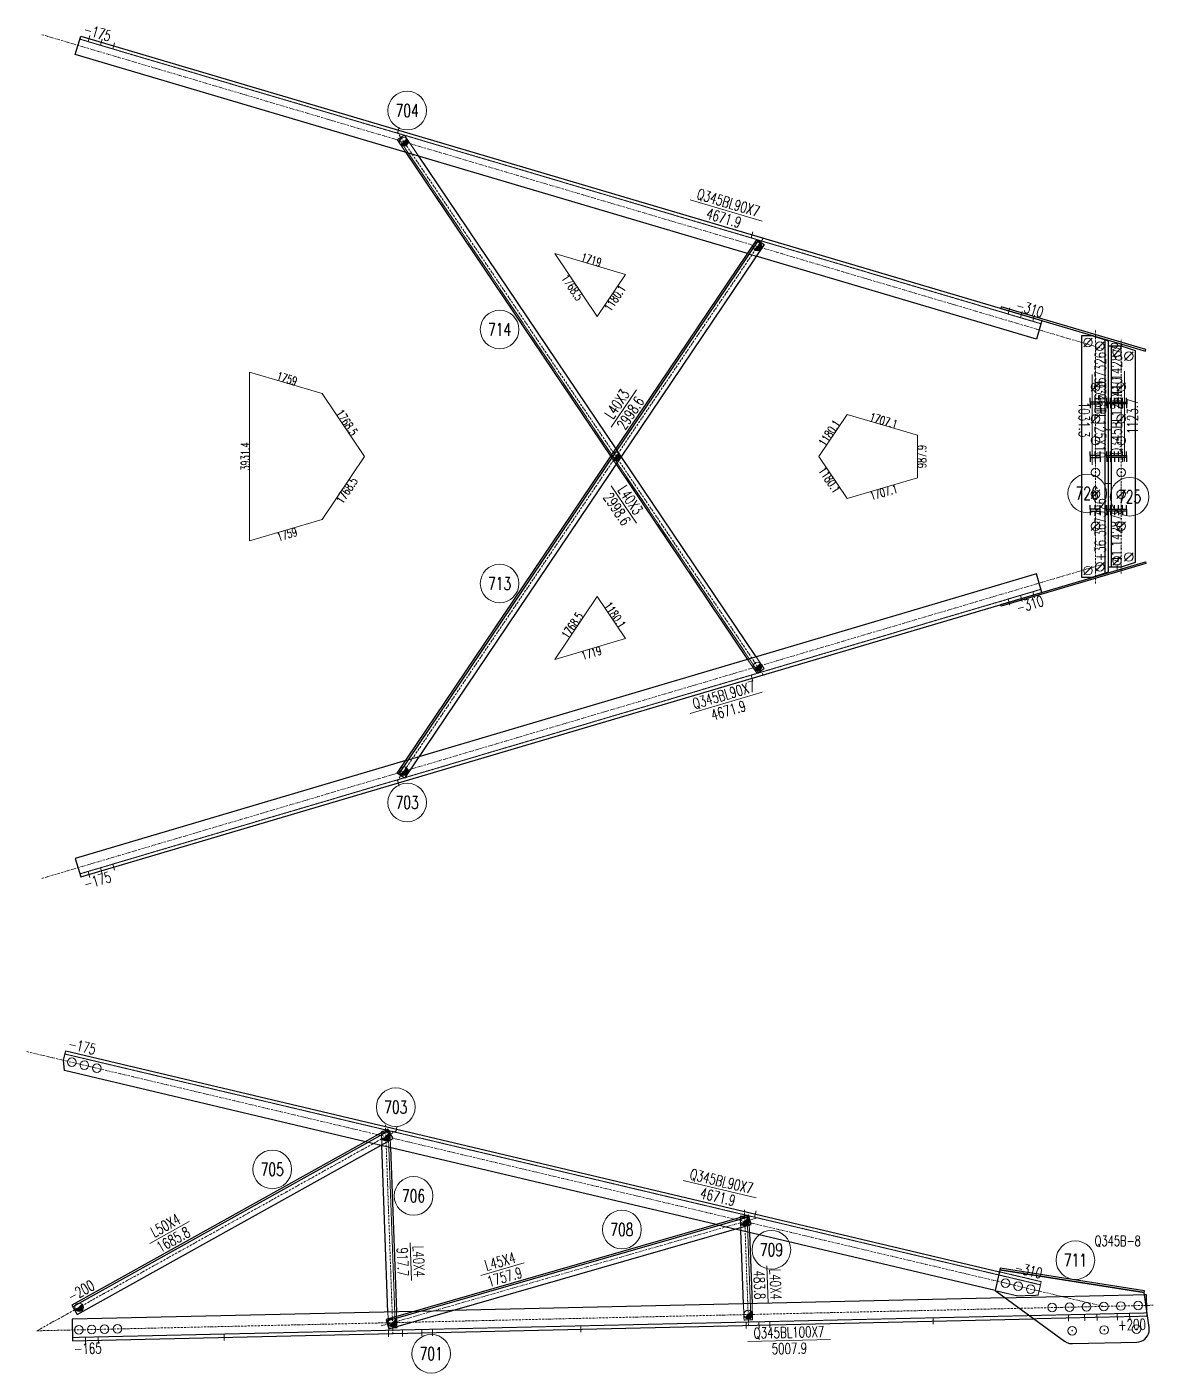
# Model space of a CAD drawing. Extents: x 200306 to 244369, y -126880 to -87343.
# Drawn here: x 213596 to 218845, y -93616 to -87343 of the extents above; entities that cross this region are included whole.
import ezdxf
from ezdxf.enums import TextEntityAlignment as Align

# ---------------------------------------------------------------- set-up
doc = ezdxf.new("R2010")
doc.units = 0
doc.header["$MEASUREMENT"] = 0
doc.linetypes.add('Dash', pattern=[2.75, 2, -0.75])
doc.linetypes.add('DashDot', pattern=[15.6, 9, -3, 0.6, -3])
doc.layers.get('0').update_dxf_attribs({"linetype": 'CONTINUOUS', "lineweight": 25})
doc.styles.get("Standard").update_dxf_attribs({"font": 'simplex.shx', "width": 0.7, "height": 3, "bigfont": 'gbhzfs.shx'})

# ---------------------------------------------------------------- blocks, each defined once
blk = doc.blocks.new('M20X45S')
at = {"color": 3, "linetype": 'Continuous', "lineweight": 13}
blk.add_circle((0, 0), 1, dxfattribs=at)
blk = doc.blocks.new('M16X40S')
at = {"color": 3, "linetype": 'Continuous', "lineweight": 13}
blk.add_line((-0.707, -0.707), (0.707, 0.707), dxfattribs=at)
blk.add_circle((0, 0), 1, dxfattribs=at)
for radius in [0.9, 0.8, 0.7, 0.6, 0.5, 0.4, 0.3, 0.2, 0.1]:
    blk.add_arc((0, 0), radius, 225, 45, dxfattribs=at)
blk = doc.blocks.new('M16X50S')
at = {"color": 3, "linetype": 'Continuous', "lineweight": 13}
blk.add_line((-1, -1), (1, 1), dxfattribs=at)
blk.add_circle((0, 0), 1, dxfattribs=at)
for radius in [0.9, 0.8, 0.7, 0.6, 0.5, 0.4, 0.3, 0.2, 0.1]:
    blk.add_arc((0, 0), radius, 225, 45, dxfattribs=at)
blk = doc.blocks.new('DefaultBolt')
at = {"color": 3, "linetype": 'Continuous', "lineweight": 13}
for p, q in [((-0.1, -0.1), (0.1, 0.1)), ((0.1, -0.1), (-0.1, 0.1))]:
    blk.add_line(p, q, dxfattribs=at)
blk.add_circle((0, 0), 1, dxfattribs=at)
blk = doc.blocks.new('M20X55S')
at = {"color": 3, "linetype": 'Continuous', "lineweight": 13}
blk.add_line((-1, -1), (1, 1), dxfattribs=at)
blk.add_circle((0, 0), 1, dxfattribs=at)

msp = doc.modelspace()

# ---------------------------------------------------------------- linework, layer by layer
at = {"color": 2, "linetype": 'DashDot', "lineweight": 15}
for p, q in [((213666.33071, -87379.25395), (218611.18565, -88842.98487)), ((215322.22547, -87832.91401), (217032.00038, -90369.03635)), ((215322.22564, -90856.94719), (217032.00053, -88320.82378)), ((218576.23553, -89936.76735), (218576.23553, -88753.09332)), ((218696.38055, -89890.60367), (218696.38055, -88799.257)), ((213666.33071, -91310.60672), (218611.18565, -89846.8758)), ((213596.20425, -92118.02385), (218614.66861, -93305.08494)), ((215317.08284, -92486.96184), (213643.10063, -93418.71904)), ((215267.04498, -92458.74928), (215302.24336, -93435.79878)), ((216994.7104, -92894.21642), (215247.40003, -93396.01637)), ((216939.86644, -92854.43642), (216959.44567, -93397.92389)), ((213643.06103, -93418.70989), (218844.60791, -93299.82968))]:
    msp.add_line(p, q, dxfattribs=at)
at = {"color": 1, "linetype": 'Dash', "lineweight": 20}
for p, q in [((213842.64852, -87400.1592), (218322.45023, -88726.2293)), ((215351.43298, -87849.40406), (215322.41209, -87868.96904)), ((215322.41209, -87868.96904), (215362.36263, -87928.22798)), ((215329.04544, -87864.49704), (217005.28038, -90350.8693)), ((215358.37381, -87850.7549), (215351.43298, -87849.40406)), ((215422.63099, -87946.06807), (215358.37381, -87850.7549)), ((216994.98807, -88411.50289), (216954.77244, -88399.59863)), ((218326.70123, -88711.84427), (218326.70779, -88711.84621)), ((218636.23553, -89098.93033), (218636.23553, -89090.93033)), ((218636.38055, -89098.93033), (218636.38055, -89090.93033)), ((216365.70052, -89344.93039), (216341.57995, -89309.15218)), ((216317.4594, -89344.9304), (216341.57996, -89380.70862)), ((218636.23553, -89348.93033), (218636.23553, -89340.93033)), ((218636.38055, -89348.93033), (218636.38055, -89340.93033)), ((218636.23553, -89598.93033), (218636.23553, -89590.93033)), ((218636.38055, -89598.93033), (218636.38055, -89590.93033)), ((213842.64852, -91289.70147), (218322.45023, -89963.63137)), ((218326.70123, -89978.0164), (218326.70779, -89978.01446)), ((216954.77259, -90290.26199), (216998.64704, -90355.3413)), ((217031.81376, -90332.98132), (216994.98823, -90278.35773)), ((216998.64704, -90355.3413), (217031.81376, -90332.98132)), ((215422.6316, -90743.79241), (215362.36326, -90761.6325)), ((213773.41049, -92129.11215), (218319.89881, -93204.53264)), ((215248.138, -92489.44987), (215288.11207, -92488.0098)), ((215250.52019, -92555.57537), (215248.138, -92489.44987)), ((215280.11726, -92488.29781), (215313.15553, -93405.3862)), ((215288.11207, -92488.0098), (215290.89014, -92565.12442)), ((215246.79805, -92554.69493), (215174.65078, -92537.62931)), ((216920.95946, -92885.13701), (216960.93353, -92883.69694)), ((216923.34164, -92951.2624), (216920.95946, -92885.13701)), ((216952.93872, -92883.98495), (216970.35784, -93367.51132)), ((216960.93353, -92883.69694), (216963.71159, -92960.81145)), ((216897.25774, -92945.09254), (216807.86138, -92923.94684)), ((218128.72232, -93143.89808), (218323.35161, -93189.93544)), ((218323.35161, -93189.93544), (218308.38947, -93253.18996)), ((218212.13218, -93256.11125), (218108.00551, -93231.48125)), ((218804.6774, -93250.72923), (218154.90185, -93265.5797)), ((218308.38947, -93253.18996), (218212.13218, -93256.11125)), ((213808.81766, -93449.93069), (218815.41545, -93335.50601)), ((215281.17628, -93406.53826), (215278.46652, -93331.32)), ((215318.45954, -93330.40597), (215321.15034, -93405.09819)), ((215576.06418, -93324.51847), (215398.9408, -93328.56658)), ((216938.37858, -93368.66338), (216935.66883, -93293.445)), ((216975.66185, -93292.53097), (216978.35265, -93367.22331)), ((218815.75818, -93350.50209), (218815.14593, -93323.71331)), ((216978.35265, -93367.22331), (216938.37858, -93368.66338)), ((218288.27758, -93362.55754), (218815.75818, -93350.50209)), ((215321.15034, -93405.09819), (215281.17628, -93406.53826))]:
    msp.add_line(p, q, dxfattribs=at)
at = {"color": 7, "linetype": 'Continuous', "lineweight": 13}
for p, q in [((216686.9256, -88148.23597), (217022.53101, -88247.57883)), ((218561.38055, -89383.03922), (218561.38055, -88963.03922)), ((218711.23553, -89367.65133), (218711.23553, -88947.65133)), ((216319.01968, -89208.44767), (216436.40951, -89034.32235)), ((216319.01952, -89481.41285), (216436.40938, -89655.53815)), ((216686.9256, -90541.6247), (217022.53101, -90442.28184)), ((216654.81889, -92718.19327), (216995.42015, -92798.75865)), ((214351.97026, -92909.70709), (214168.47952, -93011.84009)), ((215381.93881, -93009.25865), (215388.23913, -93184.1452)), ((215913.3184, -93102.81392), (215711.47693, -93160.77961)), ((217044.3475, -93115.90444), (217050.64782, -93290.79099)), ((216956.15617, -93468.02247), (217341.05566, -93459.22568))]:
    msp.add_line(p, q, dxfattribs=at)
at = {"color": 7, "linetype": 'Continuous', "lineweight": 30}
for p, q in [((215329.0456, -90825.36416), (217005.28053, -88338.99084)), ((218621.23553, -89886.70156), (218621.23553, -88803.15911)), ((218651.38055, -89860.60367), (218651.38055, -88829.257)), ((218551.2247, -89090.93033), (218551.2247, -89070.93033)), ((218551.2247, -89098.93033), (218551.2247, -89118.93033)), ((218574.23768, -89090.93033), (218574.23768, -89070.93033)), ((218574.23768, -89098.93033), (218574.23768, -89118.93033)), ((218597.25066, -89090.93033), (218597.25066, -89070.93033)), ((218597.25066, -89098.93033), (218597.25066, -89118.93033)), ((218628.34508, -89090.93033), (218628.34508, -89070.93033)), ((218628.34508, -89098.93033), (218628.34508, -89118.93033)), ((218646.77868, -89090.93033), (218646.77868, -89070.93033)), ((218646.77868, -89098.93033), (218646.77868, -89118.93033)), ((218665.21228, -89090.93033), (218665.21228, -89070.93033)), ((218665.21228, -89098.93033), (218665.21228, -89118.93033)), ((218683.64587, -89090.93033), (218683.64587, -89070.93033)), ((218683.64587, -89098.93033), (218683.64587, -89118.93033)), ((218702.07947, -89090.93033), (218702.07947, -89070.93033)), ((218702.07947, -89098.93033), (218702.07947, -89118.93033)), ((218720.51307, -89090.93033), (218720.51307, -89070.93033)), ((218720.51307, -89098.93033), (218720.51307, -89118.93033)), ((218551.2247, -89340.93033), (218551.2247, -89320.93033)), ((218574.23768, -89340.93033), (218574.23768, -89320.93033)), ((218597.25066, -89340.93033), (218597.25066, -89320.93033)), ((218628.34508, -89340.93033), (218628.34508, -89320.93033)), ((218646.77868, -89340.93033), (218646.77868, -89320.93033)), ((218665.21228, -89340.93033), (218665.21228, -89320.93033)), ((218683.64587, -89340.93033), (218683.64587, -89320.93033)), ((218702.07947, -89340.93033), (218702.07947, -89320.93033)), ((218720.51307, -89340.93033), (218720.51307, -89320.93033)), ((218551.2247, -89348.93033), (218551.2247, -89368.93033)), ((218574.23768, -89348.93033), (218574.23768, -89368.93033)), ((218597.25066, -89348.93033), (218597.25066, -89368.93033)), ((218628.34508, -89348.93033), (218628.34508, -89368.93033)), ((218646.77868, -89348.93033), (218646.77868, -89368.93033)), ((218665.21228, -89348.93033), (218665.21228, -89368.93033)), ((218683.64587, -89348.93033), (218683.64587, -89368.93033)), ((218702.07947, -89348.93033), (218702.07947, -89368.93033)), ((218720.51307, -89348.93033), (218720.51307, -89368.93033)), ((218551.2247, -89590.93033), (218551.2247, -89570.93033)), ((218574.23768, -89590.93033), (218574.23768, -89570.93033)), ((218597.25066, -89590.93033), (218597.25066, -89570.93033)), ((218628.34508, -89590.93033), (218628.34508, -89570.93033)), ((218646.77868, -89590.93033), (218646.77868, -89570.93033)), ((218665.21228, -89590.93033), (218665.21228, -89570.93033)), ((218683.64587, -89590.93033), (218683.64587, -89570.93033)), ((218702.07947, -89590.93033), (218702.07947, -89570.93033)), ((218720.51307, -89590.93033), (218720.51307, -89570.93033)), ((218551.2247, -89598.93033), (218551.2247, -89618.93033)), ((218574.23768, -89598.93033), (218574.23768, -89618.93033)), ((218597.25066, -89598.93033), (218597.25066, -89618.93033)), ((218628.34508, -89598.93033), (218628.34508, -89618.93033)), ((218646.77868, -89598.93033), (218646.77868, -89618.93033)), ((218665.21228, -89598.93033), (218665.21228, -89618.93033)), ((218683.64587, -89598.93033), (218683.64587, -89618.93033)), ((218702.07947, -89598.93033), (218702.07947, -89618.93033)), ((218720.51307, -89598.93033), (218720.51307, -89618.93033)), ((215282.60206, -92486.6982), (213809.5859, -93306.59546)), ((216961.7355, -92888.07999), (215272.09412, -93373.31831))]:
    msp.add_line(p, q, dxfattribs=at)
at = {"color": 1, "linetype": 'Continuous', "lineweight": 18}
for p, q in [((216056.14212, -88399.67043), (216253.86412, -88692.953)), ((216385.79924, -88497.25253), (216056.14212, -88399.67043)), ((216253.86412, -88692.953), (216385.79924, -88497.25253)), ((214634.09525, -88951.79504), (214634.09525, -89738.06559)), ((214971.4231, -89051.64775), (214634.09525, -88951.79504)), ((215169.1451, -89344.93033), (214971.4231, -89051.64775)), ((217419.51334, -89149.22988), (217287.57822, -89344.93035)), ((217746.89199, -89246.13752), (217419.51334, -89149.22988)), ((217746.89199, -89443.72315), (217746.89199, -89246.13752)), ((214971.42323, -89638.21284), (215169.1451, -89344.93033)), ((217287.57822, -89344.93035), (217419.51337, -89540.63079)), ((217419.51337, -89540.63079), (217746.89199, -89443.72315)), ((214634.09525, -89738.06559), (214971.42323, -89638.21284)), ((216253.86433, -89996.90766), (216056.14246, -90290.19017)), ((216385.79949, -90192.6081), (216253.86433, -89996.90766)), ((216056.14246, -90290.19017), (216385.79949, -90192.6081))]:
    msp.add_line(p, q, dxfattribs=at)
at = {"color": 7, "linetype": 'Continuous', "lineweight": 30}
for points in [[(213821.36077, -87472.07465), (213846.90607, -87385.77611)], [(213846.90607, -87385.77611), (218326.70123, -88711.84427)], [(216954.77244, -88399.59863), (213821.36077, -87472.07465)], [(215362.36263, -87928.22798), (216317.4594, -89344.9304)], [(216341.57995, -89309.15218), (215422.63099, -87946.06807)], [(215322.41225, -90820.89216), (216998.64719, -88334.51884)], [(217031.81392, -88356.87881), (215355.57898, -90843.25213)], [(216998.64719, -88334.51884), (217031.81392, -88356.87881)], [(218301.16248, -88798.14475), (216994.98807, -88411.50289)], [(218137.18924, -88647.45818), (218134.93441, -88655.07498)], [(218134.93441, -88655.07498), (218808.73247, -88854.54139)], [(218810.9873, -88846.9246), (218137.18924, -88647.45818)], [(218326.70779, -88711.84621), (218301.16248, -88798.14475)], [(218511.23553, -88783.09332), (218511.23553, -89906.76735)], [(218560.23553, -88783.09332), (218511.23553, -88783.09332)], [(218636.23553, -88808.09332), (218560.23553, -88783.09332)], [(218636.23553, -89090.93033), (218636.23553, -88808.09332)], [(218636.38055, -88829.257), (218695.38055, -88829.257)], [(218636.38055, -89090.93033), (218636.38055, -88829.257)], [(218695.38055, -88829.257), (218761.38055, -88851.257)], [(218761.38055, -88851.257), (218761.38055, -89838.60367)], [(218808.73247, -88854.54139), (218810.9873, -88846.9246)], [(218551.2247, -89090.93033), (218551.2247, -89098.93033)], [(218597.25066, -89090.93033), (218551.2247, -89090.93033)], [(218551.2247, -89090.93033), (218551.2247, -89098.93033)], [(218597.25066, -89090.93033), (218551.2247, -89090.93033)], [(218551.2247, -89098.93033), (218597.25066, -89098.93033)], [(218551.2247, -89098.93033), (218597.25066, -89098.93033)], [(218597.25066, -89098.93033), (218597.25066, -89090.93033)], [(218597.25066, -89098.93033), (218597.25066, -89090.93033)], [(218628.34508, -89090.93033), (218720.51307, -89090.93033)], [(218628.34508, -89098.93033), (218628.34508, -89090.93033)], [(218628.34508, -89090.93033), (218720.51307, -89090.93033)], [(218628.34508, -89098.93033), (218628.34508, -89090.93033)], [(218720.51307, -89098.93033), (218628.34508, -89098.93033)], [(218720.51307, -89098.93033), (218628.34508, -89098.93033)], [(218636.23553, -89340.93033), (218636.23553, -89098.93033)], [(218636.38055, -89340.93033), (218636.38055, -89098.93033)], [(218720.51307, -89090.93033), (218720.51307, -89098.93033)], [(218720.51307, -89090.93033), (218720.51307, -89098.93033)], [(216341.57996, -89380.70862), (216954.77259, -90290.26199)], [(216994.98823, -90278.35773), (216365.70052, -89344.93039)], [(218551.2247, -89340.93033), (218551.2247, -89348.93033)], [(218597.25066, -89340.93033), (218551.2247, -89340.93033)], [(218551.2247, -89340.93033), (218551.2247, -89348.93033)], [(218597.25066, -89340.93033), (218551.2247, -89340.93033)], [(218551.2247, -89348.93033), (218597.25066, -89348.93033)], [(218551.2247, -89348.93033), (218597.25066, -89348.93033)], [(218597.25066, -89348.93033), (218597.25066, -89340.93033)], [(218597.25066, -89348.93033), (218597.25066, -89340.93033)], [(218628.34508, -89340.93033), (218720.51307, -89340.93033)], [(218628.34508, -89348.93033), (218628.34508, -89340.93033)], [(218628.34508, -89340.93033), (218720.51307, -89340.93033)], [(218628.34508, -89348.93033), (218628.34508, -89340.93033)], [(218720.51307, -89348.93033), (218628.34508, -89348.93033)], [(218720.51307, -89348.93033), (218628.34508, -89348.93033)], [(218636.23553, -89590.93033), (218636.23553, -89348.93033)], [(218636.38055, -89590.93033), (218636.38055, -89348.93033)], [(218720.51307, -89340.93033), (218720.51307, -89348.93033)], [(218720.51307, -89340.93033), (218720.51307, -89348.93033)], [(218551.2247, -89590.93033), (218551.2247, -89598.93033)], [(218597.25066, -89590.93033), (218551.2247, -89590.93033)], [(218551.2247, -89590.93033), (218551.2247, -89598.93033)], [(218597.25066, -89590.93033), (218551.2247, -89590.93033)], [(218551.2247, -89598.93033), (218597.25066, -89598.93033)], [(218551.2247, -89598.93033), (218597.25066, -89598.93033)], [(218597.25066, -89598.93033), (218597.25066, -89590.93033)], [(218597.25066, -89598.93033), (218597.25066, -89590.93033)], [(218628.34508, -89590.93033), (218720.51307, -89590.93033)], [(218628.34508, -89598.93033), (218628.34508, -89590.93033)], [(218628.34508, -89590.93033), (218720.51307, -89590.93033)], [(218628.34508, -89598.93033), (218628.34508, -89590.93033)], [(218720.51307, -89598.93033), (218628.34508, -89598.93033)], [(218720.51307, -89598.93033), (218628.34508, -89598.93033)], [(218636.23553, -89881.76735), (218636.23553, -89598.93033)], [(218636.38055, -89860.60367), (218636.38055, -89598.93033)], [(218720.51307, -89590.93033), (218720.51307, -89598.93033)], [(218720.51307, -89590.93033), (218720.51307, -89598.93033)], [(218134.93441, -90034.78569), (218808.73247, -89835.31927)], [(218810.9873, -89842.93607), (218137.18924, -90042.40249)], [(218560.23553, -89906.76735), (218636.23553, -89881.76735)], [(218695.38055, -89860.60367), (218636.38055, -89860.60367)], [(218761.38055, -89838.60367), (218695.38055, -89860.60367)], [(218808.73247, -89835.31927), (218810.9873, -89842.93607)], [(218301.16248, -89891.71592), (215422.6316, -90743.79241)], [(218326.70779, -89978.01446), (218301.16248, -89891.71592)], [(218511.23553, -89906.76735), (218560.23553, -89906.76735)], [(213846.90607, -91304.08456), (218326.70123, -89978.0164)], [(218137.18924, -90042.40249), (218134.93441, -90034.78569)], [(215362.36326, -90761.6325), (213821.36077, -91217.78602)], [(215355.57898, -90843.25213), (215322.41225, -90820.89216)], [(213821.36077, -91217.78602), (213846.90607, -91304.08456)], [(213766.50488, -92158.30654), (213776.86329, -92114.51495)], [(213776.86329, -92114.51495), (218128.72232, -93143.89808)], [(213770.74367, -92205.55094), (213766.50488, -92158.30654)], [(215174.65078, -92537.62931), (213770.74367, -92205.55094)], [(215278.71132, -92479.70805), (213805.69516, -93299.60531)], [(215303.02843, -92523.39648), (215278.71132, -92479.70805)], [(213830.01227, -93343.29373), (215303.02843, -92523.39648)], [(216807.86138, -92923.94684), (215246.79805, -92554.69493)], [(215278.46652, -93331.32), (215250.52019, -92555.57537)], [(215290.89014, -92565.12442), (215318.45954, -93330.40597)], [(216959.52728, -92880.39079), (215269.8859, -93365.62911)], [(216971.9485, -92923.64253), (216959.52728, -92880.39079)], [(215282.30712, -93408.88086), (216971.9485, -92923.64253)], [(218108.00551, -93231.48125), (216897.25774, -92945.09254)], [(216935.66883, -93293.445), (216923.34164, -92951.2624)], [(216963.71159, -92960.81145), (216975.66185, -93292.53097)], [(218131.02419, -93134.16662), (218108.00551, -93231.48125)], [(218132.27707, -93126.26534), (218131.02419, -93134.16662)], [(218131.02419, -93134.16662), (218803.24735, -93240.75928)], [(218803.24735, -93240.75928), (218131.02419, -93134.16662)], [(218804.50024, -93232.858), (218132.27707, -93126.26534)], [(218154.90185, -93265.5797), (215576.06418, -93324.51847)], [(218108.00551, -93231.48125), (218431.93551, -93467.01159)], [(218803.24735, -93240.75928), (218804.50024, -93232.858)], [(218826.53424, -93403.1099), (218803.24735, -93240.75928)], [(218813.4733, -93250.5282), (218804.6774, -93250.72923)], [(218815.14593, -93323.71331), (218813.4733, -93250.5282)], [(213805.69516, -93299.60531), (213830.01227, -93343.29373)], [(215398.9408, -93328.56658), (213806.87551, -93364.95289)], [(213806.87551, -93364.95289), (213809.16039, -93464.92678)], [(213809.16039, -93464.92678), (218288.27758, -93362.55754)], [(215269.8859, -93365.62911), (215282.30712, -93408.88086)], [(218797.47273, -93463.39808), (218805.74992, -93457.55745)], [(218805.74992, -93457.55745), (218812.92651, -93450.40754)], [(218812.92651, -93450.40754), (218818.79794, -93442.15218)], [(218818.79794, -93442.15218), (218823.19682, -93433.02669)], [(218823.19682, -93433.02669), (218825.99776, -93423.29121)], [(218825.99776, -93423.29121), (218827.1209, -93413.22328)], [(218827.1209, -93413.22328), (218826.53424, -93403.1099)], [(218431.93551, -93467.01159), (218443.22099, -93473.47466)], [(218443.22099, -93473.47466), (218455.63399, -93477.35416)], [(218455.63399, -93477.35416), (218468.59134, -93478.46783)], [(218468.59134, -93478.46783), (218768.51302, -93471.61319)], [(218768.51302, -93471.61319), (218778.58507, -93470.52757)], [(218778.58507, -93470.52757), (218788.33091, -93467.76293)], [(218788.33091, -93467.76293), (218797.47273, -93463.39808)]]:
    msp.add_lwpolyline(points, dxfattribs=at)
at = {"color": 3, "linetype": 'Continuous', "lineweight": 20}
for points in [[(213889.51853, -87382.74649), (213881.00343, -87411.51267)], [(213947.05089, -87399.77669), (213938.53578, -87428.54287)], [(214004.58324, -87416.8069), (213996.06814, -87445.57308)], [(215331.64512, -87809.63167), (215323.13002, -87838.39785)], [(216979.93004, -88297.54196), (216971.41494, -88326.30814)], [(218177.54572, -88652.04924), (218169.03062, -88680.81542)], [(218235.07807, -88669.07945), (218226.56297, -88697.84563)], [(218292.61043, -88686.10965), (218284.09533, -88714.87583)], [(218651.23553, -89219.93033), (218621.23553, -89219.93033)], [(218651.23553, -89469.93033), (218621.23553, -89469.93033)], [(218177.54572, -90037.81142), (218169.03062, -90009.04525)], [(218235.07807, -90020.78122), (218226.56297, -89992.01504)], [(218292.61043, -90003.75102), (218284.09533, -89974.98484)], [(216979.93004, -90392.31871), (216971.41494, -90363.55253)], [(215331.64512, -90880.229), (215323.13002, -90851.46282)], [(213947.05089, -91290.08397), (213938.53578, -91261.31779)], [(214004.58324, -91273.05377), (213996.06814, -91244.28759)], [(213889.51853, -91307.11418), (213881.00343, -91278.348)], [(215321.76277, -92464.52957), (215314.85717, -92493.72396)], [(216994.58439, -92860.21664), (216987.67879, -92889.41103)], [(216177.72575, -93425.79766), (216177.04028, -93395.80549)], [(216948.64207, -93408.17853), (216947.95661, -93378.18637)], [(217008.62641, -93406.80761), (217007.94094, -93376.81544)], [(217059.13592, -93405.65322), (217058.45046, -93375.66105)], [(217819.85767, -93388.26709), (217819.17221, -93358.27493)], [(218451.02756, -93373.84185), (218450.3421, -93343.84968)], [(218526.00798, -93372.12818), (218525.32252, -93342.13602)], [(218583.71304, -93370.80935), (218583.02757, -93340.81718)], [(218678.13949, -93368.65125), (218677.45403, -93338.65908)], [(218735.84455, -93367.33242), (218735.15908, -93337.34025)], [(213869.4874, -93478.55193), (213868.80194, -93448.55977)], [(213929.47174, -93477.18101), (213928.78627, -93447.18884)], [(214515.62838, -93463.78453), (214514.94292, -93433.79236)], [(215281.67937, -93446.2766), (215280.9939, -93416.28443)], [(215346.66093, -93444.79146), (215345.97547, -93414.79929)], [(215436.63743, -93442.73507), (215435.95197, -93412.7429)], [(215486.62438, -93441.59263), (215485.93892, -93411.60046)]]:
    msp.add_lwpolyline(points, dxfattribs=at)
at = {"color": 7, "linetype": 'Continuous', "lineweight": 13}
for centre in [(215368.27315, -87732.87109), (215799.06943, -88753.10073), (218537.38055, -89516.82144), (218735.23553, -89532.20934), (215799.06958, -89936.76014), (215368.27315, -90956.98958), (215315.14789, -92376.64695), (214739.55807, -92666.50406), (215398.06065, -92790.14175), (216368.98681, -92946.98306), (217065.67573, -93041.30821), (218482.64023, -93089.68457), (215480.28835, -93525.75937)]:
    msp.add_circle(centre, 90, dxfattribs=at)

# ---------------------------------------------------------------- block references
at = {"color": 3, "linetype": 'Continuous', "lineweight": 13, "xscale": 20, "yscale": 20, "zscale": 20}
for name, p in [('M16X40S', (215352.96996, -87878.51754)), ('M16X40S', (217001.25557, -88366.42803)), ('M20X55S', (218541.23553, -88813.09332)), ('M20X55S', (218596.23553, -88830.60368)), ('M20X55S', (218676.38055, -88859.257)), ('M20X55S', (218731.38055, -88876.76736)), ('M20X55S', (218576.23553, -89020.93033)), ('M20X55S', (218696.38055, -89020.93033)), ('M20X55S', (218576.23553, -89168.93033)), ('M20X55S', (218696.38055, -89168.93033)), ('DefaultBolt', (218576.23553, -89270.93033)), ('DefaultBolt', (218696.38055, -89270.93033)), ('M16X40S', (216341.57996, -89344.9304)), ('DefaultBolt', (218576.23553, -89418.93033)), ('DefaultBolt', (218696.38055, -89418.93033)), ('M20X55S', (218576.23553, -89520.93033)), ('M20X55S', (218696.38055, -89520.93033)), ('M20X55S', (218576.23553, -89668.93033)), ('M20X55S', (218696.38055, -89668.93033)), ('M20X55S', (218676.38055, -89830.60367)), ('M20X55S', (218731.38055, -89813.09331)), ('M20X55S', (218541.23553, -89876.76735)), ('M20X55S', (218596.23553, -89859.25699)), ('M16X40S', (217001.25574, -90323.43259)), ('M16X40S', (215352.97059, -90811.34294)), ('M20X45S', (213805.43074, -92167.51402)), ('M20X45S', (213863.81953, -92181.32522)), ('M20X45S', (213922.20832, -92195.13643)), ('M16X50S', (215269.02492, -92513.7107)), ('M16X50S', (216941.84631, -92909.39771)), ('M20X45S', (218157.28977, -93196.89714)), ('M20X45S', (218215.67856, -93210.70835)), ('M20X45S', (218274.06735, -93224.51956)), ('M16X40S', (213839.71303, -93309.28238)), ('M16X40S', (216957.46558, -93342.9599)), ('M20X45S', (218374.73054, -93310.56862)), ('M20X45S', (218454.70965, -93308.74072)), ('M20X45S', (218534.68877, -93306.91281)), ('M20X45S', (218614.66788, -93305.08491)), ('M20X45S', (218694.647, -93303.257)), ('M20X45S', (218774.62611, -93301.4291)), ('M20X45S', (213838.01006, -93414.25437)), ('M20X45S', (213897.9944, -93412.88344)), ('M20X45S', (213957.97873, -93411.51251)), ('M20X45S', (214017.96307, -93410.14158)), ('M16X50S', (215300.26328, -93380.83489)), ('DefaultBolt', (218467.22041, -93418.4835)), ('DefaultBolt', (218617.18125, -93415.05618)), ('DefaultBolt', (218767.14209, -93411.62886))]:
    msp.add_blockref(name, p, dxfattribs=at)

# ---------------------------------------------------------------- texts
at = {"color": 7, "linetype": 'Continuous', "lineweight": 13, "width": 0.7}
for s, rotation, p in [('-175', 343.510672494, (213924.67103, -87369.68696)), ('Q345BL90X7', 343.510672494, (216865.37218, -88161.94967)), ('4671.9', 343.510672494, (216844.08443, -88233.86512)), ('-310', 343.510672494, (218270.23058, -88656.01992)), ('+41.142879', 90, (218673.73553, -88958.09332)), ('+36.367326', 90, (218598.88055, -89004.257)), ('Q345BL125X10', 270, (218598.88055, -89173.03922)), ('Q345BL125X10', 90, (218673.73553, -89157.65133)), ('L40X3', 56.013386042, (216346.62079, -89100.42254)), ('2998.6', 56.013386042, (216408.8084, -89142.34748)), ('1031.3', 270, (218523.88055, -89173.03922)), ('1123.7', 90, (218748.73553, -89157.65133)), ('L40X3', 303.986625397, (216408.80825, -89547.51302)), ('2998.6', 303.986625397, (216346.62065, -89589.43797)), ('+36.367326', 90, (218598.88055, -89685.60367)), ('+41.142879', 90, (218673.73553, -89731.76735)), ('-310', 16.489327506, (218270.23058, -90033.84075)), ('Q345BL90X7', 16.489327506, (216844.08443, -90455.99555)), ('4671.9', 16.489327506, (216865.37218, -90527.91099)), ('-175', 16.489327506, (213924.67103, -91320.17371)), ('-175', 346.691929756, (213853.61555, -92094.13504)), ('Q345BL90X7', 346.691929756, (216833.75152, -92721.98297)), ('4671.9', 346.691929756, (216816.48751, -92794.96895)), ('L50X4', 29.100801235, (214241.98706, -92928.00727)), ('1685.8', 29.100801235, (214278.46272, -92993.53991)), ('917.7', 272.063198294, (215347.61328, -93098.05199)), ('L40X4', 272.063198294, (215422.56466, -93095.35186)), ('L45X4', 16.023229808, (215802.04665, -93095.75364)), ('1757.9', 16.023229808, (215822.74868, -93167.83988)), ('483.8', 272.063198414, (217010.02197, -93204.69778)), ('L40X4', 272.063198414, (217084.97335, -93201.99765)), ('-310', 346.691929756, (218263.86337, -93137.32937)), ('-200', 29.100801235, (213848.62091, -93232.79466)), ('Q345BL100X7', 1.309254466, (217147.74908, -93426.13386)), ('+200', 1.309254466, (218746.63328, -93389.59172)), ('-165', 1.309254466, (213879.99895, -93500.81757)), ('5007.9', 1.309254466, (217149.46274, -93501.11428))]:
    msp.add_text(s, height=50, rotation=rotation, dxfattribs=at).set_placement(p, align=Align.MIDDLE_CENTER)
for s, p in [('704', (215368.27315, -87732.87109)), ('714', (215799.06943, -88753.10073)), ('726', (218537.38055, -89516.82144)), ('725', (218735.23553, -89532.20934)), ('713', (215799.06958, -89936.76014)), ('703', (215368.27315, -90956.98958)), ('703', (215315.14789, -92376.64695)), ('705', (214739.55807, -92666.50406)), ('706', (215398.06065, -92790.14175)), ('708', (216368.98681, -92946.98306)), ('709', (217065.67573, -93041.30821)), ('711', (218482.64023, -93089.68457)), ('701', (215480.28835, -93525.75937))]:
    msp.add_text(s, height=60, dxfattribs=at).set_placement(p, align=Align.MIDDLE_CENTER)
at = {"color": 7, "linetype": 'Continuous', "lineweight": 20, "width": 0.7}
for s, rotation, p in [('1719', 343.510672494, (216226.70418, -88429.09225)), ('1768.5', 303.986625397, (216138.25393, -88557.6035)), ('1180.1', 56.013386042, (216336.58088, -88606.39455)), ('1759', 343.510672494, (214808.49268, -88982.35217)), ('1768.5', 303.986625397, (215087.0333, -89186.99725)), ('1180.1', 56.013386042, (217336.79658, -89235.78833)), ('1707.1', 343.510672494, (217588.93617, -89178.31447)), ('3931.4', 90, (214613.89525, -89344.93031)), ('987.9', 90, (217767.09199, -89344.93034)), ('1768.5', 56.013386042, (215087.03336, -89502.86336)), ('1180.1', 303.986625397, (217336.7966, -89454.07235)), ('1707.1', 16.489327506, (217588.93618, -89511.5462)), ('1759', 16.489327506, (214808.49274, -89707.50844)), ('1768.5', 56.013386042, (216138.2542, -90132.25713)), ('1180.1', 303.986625397, (216336.58111, -90083.46609)), ('1719', 16.489327506, (216226.70448, -90260.76836))]:
    msp.add_text(s, height=40, rotation=rotation, dxfattribs=at).set_placement(p, align=Align.MIDDLE_CENTER)
at = {"color": 7, "linetype": 'Continuous', "lineweight": 13, "width": 0.7}
msp.add_text('Q345B-8', height=48, dxfattribs=at).set_placement((218572.64023, -92999.68457), align=Align.MIDDLE_LEFT)

doc.saveas('drawing.dxf')
